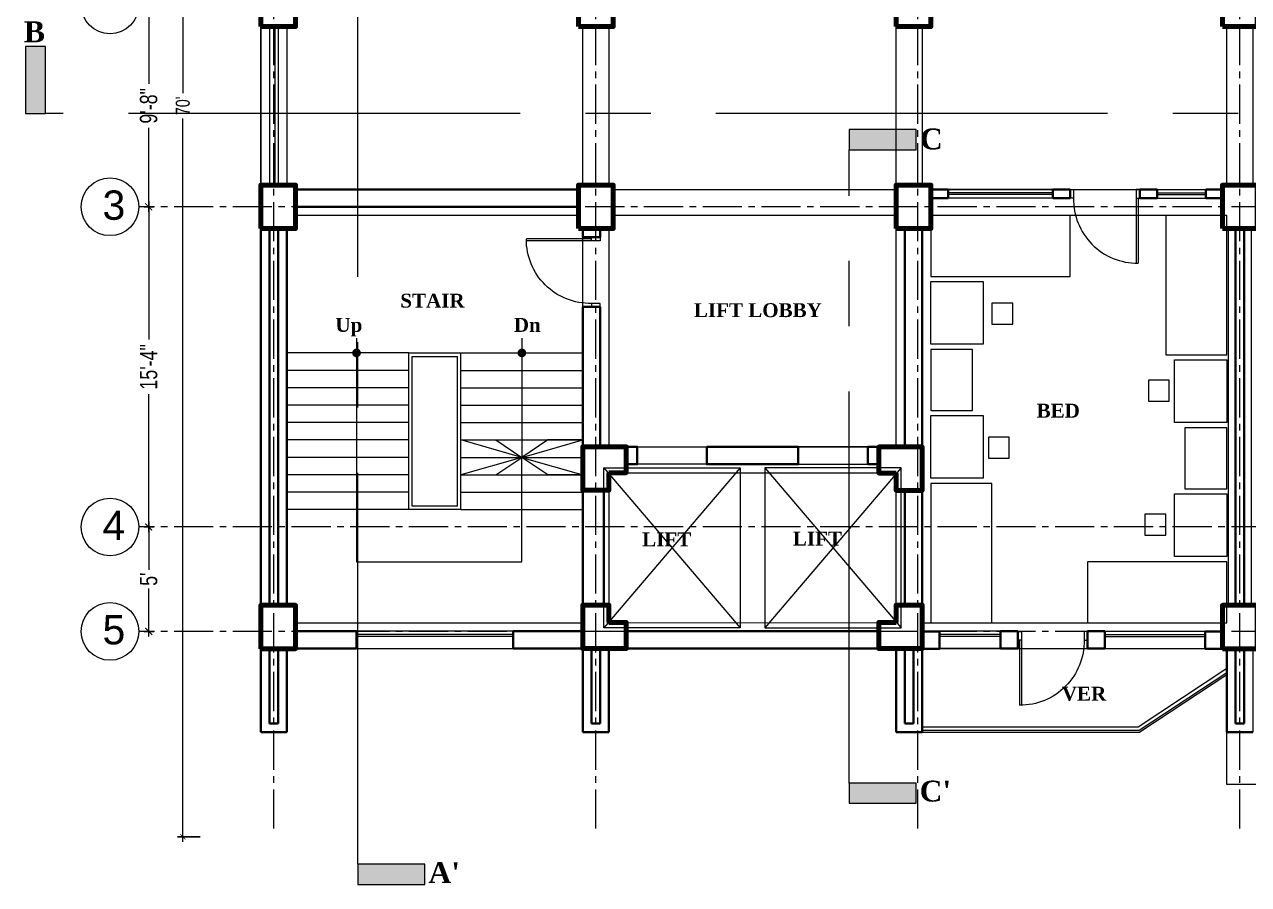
# Model space of a CAD drawing. Header units: feet. Extents: x 25261344 to 25389498, y 30010528 to 30074588.
# Drawn here: x 25378307 to 25379010, y 30072086 to 30072580 of the extents above; entities that cross this region are included whole.
import ezdxf

# ---------------------------------------------------------------- set-up
doc = ezdxf.new("R2010")
doc.units = ezdxf.units.FT
doc.header["$LTSCALE"] = 30
doc.header["$MEASUREMENT"] = 0
doc.header["$PDMODE"] = 32
doc.header["$PDSIZE"] = 15
doc.linetypes.add('CENTER2', pattern=[1.125, 0.75, -0.125, 0.125, -0.125])
doc.linetypes.add('DASHED', pattern=[0.75, 0.5, -0.25])
doc.layers.get('0').update_dxf_attribs({"lineweight": 5})
for name, color, linetype, lineweight in [('Column', 1, 'Continuous', 80), ('Dim-1', 7, 'Continuous', 9), ('Door', 32, 'Continuous', 5), ('Furnitures', 251, 'Continuous', 9), ('GRADE BEAM', 2, 'Continuous', 20), ('grid text', 252, 'CENTER2', 9), ('LINE', 193, 'Continuous', 9), ('line 2', 7, 'Continuous', 13), ('rail', 224, 'Continuous', 9), ('STAIR', 243, 'Continuous', 13), ('TEXT', 7, 'Continuous', 18), ('WALL', 7, 'Continuous', 35), ('WIN', 142, 'Continuous', 20)]:
    doc.layers.add(name, color=color, linetype=linetype, lineweight=lineweight)
doc.styles.add('RomanS', font='swissl.ttf')
doc.styles.get("Standard").update_dxf_attribs({"font": 'timesbd.ttf'})
doc.styles.add('SWIS_LT', font='swisscl.ttf')
doc.dimstyles.new('dim-02', dxfattribs={"dimtxt": 8, "dimasz": 3, "dimexe": 3, "dimexo": 3, "dimgap": 2, "dimtad": 0, "dimdec": 0, "dimzin": 0, "dimdsep": 46, "dimlunit": 4, "dimtxsty": 'SWIS_LT', "dimblk": 'ARCHTICK', "dimcen": 2, "dimdle": 3, "dimclrd": 256, "dimclre": 256, "dimclrt": 256, "dimadec": 0, "dimazin": 0, "dimtfac": 1, "dimtdec": 0, "dimtix": 1, "dimtmove": 0, "dimatfit": 3, "dimfxl": 0, "dimfrac": 2, "dimtolj": 1, "dimtzin": 1, "dimlwd": -1, "dimarcsym": 0})

# ---------------------------------------------------------------- blocks, each defined once
blk = doc.blocks.new('FG')
at = {"layer": 'Door'}
for p, q in [((-2, -5), (-2, -42.39)), ((-1, -5), (-1, -42.39))]:
    blk.add_line(p, q, dxfattribs=at)
for points in [[(-40, 0), (-38, 0), (-38, -5), (-40, -5)], [(0, 0), (-2, 0), (-2, -5), (0, -5)]]:
    blk.add_lwpolyline(points, dxfattribs=at)
blk.add_arc((-1.44, -5.83), 36.57, 178.70538, 270.69047, dxfattribs=at)
blk = doc.blocks.new('_ArchTick')
at = {"color": 0, "linetype": 'ByBlock', "const_width": 0.15}
blk.add_lwpolyline([(-0.5, -0.5), (0.5, 0.5)], dxfattribs=at)
blk = doc.blocks.new('*D123')
at = {"lineweight": -2}
for p, q in [((25359532.41, 30072591.7), (25359538.03, 30072591.7)), ((25359532.41, 30072475.7), (25359538.03, 30072475.7))]:
    blk.add_line(p, q, dxfattribs=at)
for p, q in [((25359535.03, 30072594.7), (25359535.03, 30072546.38)), ((25359535.03, 30072472.7), (25359535.03, 30072521.01))]:
    blk.add_line(p, q)
at = {"layer": 'Defpoints', "color": 0}
for p in [(25359529.41, 30072591.7), (25359529.41, 30072475.7), (25359535.03, 30072475.7)]:
    blk.add_point(p, dxfattribs=at)
at = {"xscale": 4, "yscale": 4, "zscale": 4}
for p, rotation in [((25359535.03, 30072591.7), 90), ((25359535.03, 30072475.7), 270)]:
    blk.add_blockref('_ArchTick', p, dxfattribs=dict(at, rotation=rotation))
at = {"insert": (25359535.03, 30072533.7), "char_height": 10, "attachment_point": 5, "rotation": 90, "style": 'SWIS_LT'}
blk.add_mtext('\\A1;9\'-8"', dxfattribs=at)
blk = doc.blocks.new('*D124')
for p, q in [((25359535.03, 30072478.7), (25359535.03, 30072399.38)), ((25359535.03, 30072288.7), (25359535.03, 30072368.02))]:
    blk.add_line(p, q)
at = {"lineweight": -2}
for p, q in [((25359532.41, 30072475.7), (25359538.03, 30072475.7)), ((25359532.41, 30072291.7), (25359538.03, 30072291.7))]:
    blk.add_line(p, q, dxfattribs=at)
at = {"layer": 'Defpoints', "color": 0}
for p in [(25359529.41, 30072475.7), (25359529.41, 30072291.7), (25359535.03, 30072291.7)]:
    blk.add_point(p, dxfattribs=at)
at = {"xscale": 4, "yscale": 4, "zscale": 4}
for p, rotation in [((25359535.03, 30072475.7), 90), ((25359535.03, 30072291.7), 270)]:
    blk.add_blockref('_ArchTick', p, dxfattribs=dict(at, rotation=rotation))
at = {"insert": (25359535.03, 30072383.7), "char_height": 10, "attachment_point": 5, "rotation": 90, "style": 'SWIS_LT'}
blk.add_mtext('\\A1;15\'-4"', dxfattribs=at)
blk = doc.blocks.new('*D117')
for p, q in [((25359535.03, 30072294.7), (25359535.03, 30072267.1)), ((25359535.03, 30072228.7), (25359535.03, 30072256.29))]:
    blk.add_line(p, q)
at = {"lineweight": -2}
for p, q in [((25359532.41, 30072291.7), (25359538.03, 30072291.7)), ((25359532.41, 30072231.7), (25359538.03, 30072231.7))]:
    blk.add_line(p, q, dxfattribs=at)
at = {"layer": 'Defpoints', "color": 0}
for p in [(25359529.41, 30072291.7), (25359529.41, 30072231.7), (25359535.03, 30072231.7)]:
    blk.add_point(p, dxfattribs=at)
at = {"xscale": 4, "yscale": 4, "zscale": 4}
for p, rotation in [((25359535.03, 30072291.7), 90), ((25359535.03, 30072231.7), 270)]:
    blk.add_blockref('_ArchTick', p, dxfattribs=dict(at, rotation=rotation))
at = {"insert": (25359535.03, 30072261.7), "char_height": 10, "attachment_point": 5, "rotation": 90, "style": 'SWIS_LT'}
blk.add_mtext("\\A1;5'", dxfattribs=at)
blk = doc.blocks.new('*D173')
at = {"layer": 'Defpoints', "color": 0}
for p in [(25378627.91, 30072953.7), (25378398.11, 30072113.7), (25379367.91, 30072113.7)]:
    blk.add_point(p, dxfattribs=at)
at = {"layer": 'Dim-1'}
for p, q in [((25378398.11, 30072956.7), (25378398.11, 30072540.9)), ((25378398.11, 30072110.7), (25378398.11, 30072526.5))]:
    blk.add_line(p, q, dxfattribs=at)
at = {"layer": 'Dim-1', "lineweight": -2}
for p, q in [((25378408.11, 30072953.7), (25378395.11, 30072953.7)), ((25378408.11, 30072113.7), (25378395.11, 30072113.7))]:
    blk.add_line(p, q, dxfattribs=at)
at = {"layer": 'Dim-1', "xscale": 3, "yscale": 3, "zscale": 3}
for p, rotation in [((25378398.11, 30072953.7), 90), ((25378398.11, 30072113.7), 270)]:
    blk.add_blockref('_ArchTick', p, dxfattribs=dict(at, rotation=rotation))
at = {"layer": 'Dim-1', "insert": (25378398.11, 30072533.7), "char_height": 8, "attachment_point": 5, "rotation": 90, "style": 'SWIS_LT'}
blk.add_mtext("\\A1;70'", dxfattribs=at)
blk = doc.blocks.new('T B')
at = {"layer": 'GRADE BEAM'}
for points in [[(25352253.54, 30069132.07), (25352268.54, 30069132.07), (25352268.54, 30069041.07), (25352253.54, 30069041.07)], [(25352438.54, 30069132.07), (25352453.54, 30069132.07), (25352453.54, 30069041.07), (25352438.54, 30069041.07)], [(25352618.54, 30069132.07), (25352633.54, 30069132.07), (25352633.54, 30069041.07), (25352618.54, 30069041.07)], [(25352808.54, 30069132.07), (25352823.54, 30069132.07), (25352823.54, 30069041.07), (25352808.54, 30069041.07)], [(25352436.04, 30069038.57), (25352436.04, 30069023.57), (25352273.54, 30069023.57), (25352273.54, 30069038.57)], [(25352618.54, 30069038.57), (25352618.54, 30069023.57), (25352456.04, 30069023.57), (25352456.04, 30069038.57)], [(25352806.04, 30069038.57), (25352806.04, 30069023.57), (25352638.54, 30069023.57), (25352638.54, 30069038.57)], [(25352253.54, 30069016.07), (25352268.54, 30069016.07), (25352268.54, 30068799.57), (25352253.54, 30068799.57)], [(25352438.54, 30069016.07), (25352453.54, 30069016.07), (25352453.54, 30068890.57), (25352438.54, 30068890.57)], [(25352618.54, 30069016.07), (25352633.54, 30069016.07), (25352633.54, 30068890.57), (25352618.54, 30068890.57)], [(25352809.54, 30069016.07), (25352822.54, 30069016.07), (25352822.54, 30068799.57), (25352809.54, 30068799.57)], [(25352608.54, 30068890.57), (25352608.54, 30068875.57), (25352463.54, 30068875.57), (25352463.54, 30068890.57)], [(25352438.54, 30068865.57), (25352453.54, 30068865.57), (25352453.54, 30068799.57), (25352438.54, 30068799.57)], [(25352618.54, 30068865.57), (25352633.54, 30068865.57), (25352633.54, 30068799.57), (25352618.54, 30068799.57)], [(25352438.54, 30068789.57), (25352438.54, 30068774.57), (25352273.54, 30068774.57), (25352273.54, 30068789.57)], [(25352608.54, 30068789.69), (25352608.54, 30068774.69), (25352463.54, 30068774.57), (25352463.54, 30068789.57)], [(25352806.04, 30068789.57), (25352806.04, 30068774.57), (25352633.54, 30068774.57), (25352633.54, 30068789.57)], [(25352253.54, 30068774.57), (25352268.54, 30068774.57), (25352268.54, 30068726.57), (25352253.54, 30068726.57)], [(25352438.54, 30068774.57), (25352453.54, 30068774.57), (25352453.54, 30068726.57), (25352438.54, 30068726.57)], [(25352618.54, 30068774.57), (25352633.54, 30068774.57), (25352633.54, 30068726.57), (25352618.54, 30068726.57)], [(25352808.54, 30068774.57), (25352823.54, 30068774.57), (25352823.54, 30068726.57), (25352808.54, 30068726.57)]]:
    blk.add_lwpolyline(points, close=True, dxfattribs=at)
blk = doc.blocks.new('COL2')
at = {"layer": 'Column'}
for points in [[(-20, -266.5), (0, -266.5), (0, -241.5), (-20, -241.5)], [(162.5, -266.5), (182.5, -266.5), (182.5, -241.5), (162.5, -241.5)], [(345, -266.5), (365, -266.5), (365, -241.5), (345, -241.5)], [(532.5, -266.5), (552.5, -266.5), (552.5, -241.5), (532.5, -241.5)], [(-20, -382.5), (0, -382.5), (0, -357.5), (-20, -357.5)], [(162.5, -382.5), (182.5, -382.5), (182.5, -357.5), (162.5, -357.5)], [(345, -382.5), (365, -382.5), (365, -357.5), (345, -357.5)], [(532.5, -382.5), (552.5, -382.5), (552.5, -357.5), (532.5, -357.5)], [(-20, -624), (0, -624), (0, -599), (-20, -599)], [(532.5, -624), (552.5, -624), (552.5, -599), (532.5, -599)]]:
    blk.add_lwpolyline(points, close=True, dxfattribs=at)
for points in [[(180, -522.88), (180, -532.88), (165, -532.88), (165, -507.88), (190, -507.88), (190, -522.88), (180, -522.88)], [(345, -523), (335, -523), (335, -508), (360, -508), (360, -533), (345, -533), (345, -523)], [(180, -608.88), (190, -608.88), (190, -623.88), (165, -623.88), (165, -598.88), (180, -598.88), (180, -608.88)], [(345, -608.88), (345, -598.88), (360, -598.88), (360, -623.88), (335, -623.88), (335, -608.88), (345, -608.88)]]:
    blk.add_lwpolyline(points, dxfattribs=at)
at = {"layer": 'GRADE BEAM'}
blk.add_blockref('T B', (-25352273.54, -30069398.57), dxfattribs=at)
blk = doc.blocks.new('DGFGSDFG')
at = {"layer": 'grid text'}
for p, q in [((25359606.96, 30072118.41), (25359606.96, 30072999.78)), ((25359791.96, 30072118.41), (25359791.96, 30072999.78)), ((25359976.96, 30072118.41), (25359976.96, 30072999.78)), ((25360161.96, 30072118.41), (25360161.96, 30072999.78)), ((25361090.85, 30072475.7), (25359529.41, 30072475.7)), ((25361090.85, 30072291.7), (25359529.41, 30072291.7)), ((25361090.85, 30072231.7), (25359529.41, 30072231.7))]:
    blk.add_line(p, q, dxfattribs=at)
at = {"layer": 'grid text', "linetype": 'Continuous'}
for centre in [(25359512.81, 30072591.7), (25359512.81, 30072475.7), (25359512.81, 30072291.7), (25359512.81, 30072231.7)]:
    blk.add_circle(centre, 16.59, dxfattribs=at)
at = {"layer": 'grid text', "char_height": 16.842, "attachment_point": 1, "style": 'RomanS'}
for s, insert in [('{\\C256;3}', (25359508.51, 30072485.06)), ('{\\C256;4}', (25359508.51, 30072301.06)), ('{\\C256;5}', (25359508.51, 30072241.06))]:
    blk.add_mtext_dynamic_manual_height_columns(s, width=25.401, gutter_width=84.21, heights=[32.6], dxfattribs=dict(at, insert=insert))
for base, p1, p2, picture, middle in [((25359535.03, 30072475.7), (25359529.41, 30072591.7), (25359529.41, 30072475.7), '*D123', (25359535.03, 30072533.7)), ((25359535.03, 30072291.7), (25359529.41, 30072475.7), (25359529.41, 30072291.7), '*D124', (25359535.03, 30072383.7)), ((25359535.03, 30072231.7), (25359529.41, 30072291.7), (25359529.41, 30072231.7), '*D117', (25359535.03, 30072261.7))]:
    dim = blk.add_linear_dim(base=base, p1=p1, p2=p2, angle=90, dimstyle='dim-02', override={"dimtxt": 10, "dimtmove": 1, "dimfxl": 10})
    dim.commit()
    dim.dimension.update_dxf_attribs({"geometry": picture, "text_midpoint": middle})

msp = doc.modelspace()

# ---------------------------------------------------------------- hatches: boundary and pattern name
at = {"linetype": 'CENTER2', "ltscale": 10}
h = msp.add_hatch(color=256, dxfattribs=at)
h.paths.add_polyline_path([(25378319.29, 30072563.22), (25378319.29, 30072529.2), (25378307.65, 30072529.2), (25378307.65, 30072563.22)])
h.paths.add_polyline_path([(25378319.29, 30072567.75), (25378319.29, 30072563.22), (25378307.65, 30072563.22), (25378307.65, 30072567.75)])
h = msp.add_hatch(color=256, dxfattribs=at)
h.paths.add_polyline_path([(25378814.9, 30072508.45), (25378780.89, 30072508.45), (25378780.89, 30072520.1), (25378814.9, 30072520.1)])
h.paths.add_polyline_path([(25378819.44, 30072508.45), (25378814.9, 30072508.45), (25378814.9, 30072520.1), (25378819.44, 30072520.1)])
for points in [[(25378819.44, 30072132.91), (25378780.89, 30072132.91), (25378780.89, 30072144.56), (25378819.44, 30072144.56)], [(25378537.23, 30072086.24), (25378498.68, 30072086.24), (25378498.68, 30072097.89), (25378537.23, 30072097.89)]]:
    msp.add_hatch(color=256, dxfattribs=at).paths.add_polyline_path(points)

# ---------------------------------------------------------------- linework, layer by layer
for p, q in [((25378498.68, 30072097.89), (25378498.68, 30073036.17)), ((25379941.94, 30072529.2), (25378319.29, 30072529.2)), ((25378780.89, 30072144.56), (25378780.89, 30072508.45))]:
    msp.add_line(p, q, dxfattribs=at)
for points in [[(25378319.29, 30072529.2), (25378319.29, 30072567.75), (25378307.65, 30072567.75), (25378307.65, 30072529.2)], [(25378780.89, 30072508.45), (25378819.44, 30072508.45), (25378819.44, 30072520.1), (25378780.89, 30072520.1)], [(25378780.89, 30072132.91), (25378819.44, 30072132.91), (25378819.44, 30072144.56), (25378780.89, 30072144.56)], [(25378498.68, 30072086.24), (25378537.23, 30072086.24), (25378537.23, 30072097.89), (25378498.68, 30072097.89)]]:
    msp.add_lwpolyline(points, close=True, dxfattribs=at)
at = {"layer": 'Furnitures'}
for points in [[(25378907.91, 30072470.7), (25378827.91, 30072470.7), (25378827.91, 30072435.7), (25378907.91, 30072435.7)], [(25378997.91, 30072390.7), (25378997.91, 30072470.7), (25378962.91, 30072470.7), (25378962.91, 30072390.7)], [(25378827.91, 30072432.7), (25378857.91, 30072432.7), (25378857.91, 30072396.7), (25378827.91, 30072396.7)], [(25378874.92, 30072420.31), (25378862.92, 30072420.31), (25378862.92, 30072408.31), (25378874.92, 30072408.31)], [(25378827.91, 30072358.7), (25378851.91, 30072358.7), (25378851.91, 30072393.7), (25378827.91, 30072393.7)], [(25378827.91, 30072358.7), (25378851.91, 30072358.7), (25378851.91, 30072393.7), (25378827.91, 30072393.7)], [(25378997.91, 30072351.7), (25378967.91, 30072351.7), (25378967.91, 30072387.7), (25378997.91, 30072387.7)], [(25378952.89, 30072364.08), (25378964.89, 30072364.08), (25378964.89, 30072376.08), (25378952.89, 30072376.08)], [(25378827.91, 30072355.7), (25378857.91, 30072355.7), (25378857.91, 30072319.7), (25378827.91, 30072319.7)], [(25378872.93, 30072343.31), (25378860.93, 30072343.31), (25378860.93, 30072331.31), (25378872.93, 30072331.31)], [(25378997.91, 30072348.7), (25378973.91, 30072348.7), (25378973.91, 30072313.7), (25378997.91, 30072313.7)], [(25378827.91, 30072316.7), (25378827.91, 30072236.7), (25378862.91, 30072236.7), (25378862.91, 30072316.7)], [(25378997.91, 30072274.7), (25378967.91, 30072274.7), (25378967.91, 30072310.7), (25378997.91, 30072310.7)], [(25378950.9, 30072287.08), (25378962.9, 30072287.08), (25378962.9, 30072299.08), (25378950.9, 30072299.08)], [(25378917.91, 30072236.7), (25378997.91, 30072236.7), (25378997.91, 30072271.7), (25378917.91, 30072271.7)]]:
    msp.add_lwpolyline(points, close=True, dxfattribs=at)
at = {"layer": 'LINE', "color": 0, "ltscale": 10}
for points in [[(25378497.91, 30072400.16), (25378497.91, 30072271.7), (25378497.91, 30072271.7), (25378592.91, 30072271.7), (25378592.91, 30072331.7), (25378557.91, 30072321.7), (25378577.91, 30072321.7), (25378592.91, 30072331.7), (25378627.91, 30072321.7), (25378607.91, 30072321.7), (25378592.91, 30072331.7)], [(25378592.91, 30072400.16), (25378592.91, 30072331.7), (25378557.91, 30072341.7), (25378577.91, 30072341.7), (25378592.91, 30072331.7), (25378627.91, 30072341.7), (25378607.91, 30072341.7), (25378592.91, 30072331.7)]]:
    msp.add_lwpolyline(points, dxfattribs=at)
at = {"layer": 'LINE', "color": 0, "ltscale": 10, "const_width": 2.5}
for points in [[(25378497.91, 30072392.95, -1), (25378497.91, 30072390.45, -1)], [(25378592.91, 30072392.95, -1), (25378592.91, 30072390.45, -1)]]:
    msp.add_lwpolyline(points, format="xyb", close=True, dxfattribs=at)
at = {"layer": 'line 2'}
for p, q in [((25378442.91, 30072579.2), (25378442.91, 30072488.2)), ((25378442.91, 30072579.2), (25378442.91, 30072488.2)), ((25378452.91, 30072579.2), (25378452.91, 30072488.2)), ((25378452.91, 30072579.2), (25378452.91, 30072488.2)), ((25378659.16, 30072337.7), (25378699.16, 30072337.7)), ((25378791.66, 30072337.7), (25378751.66, 30072337.7)), ((25378718.41, 30072325.7), (25378639.91, 30072233.7)), ((25378639.91, 30072325.7), (25378718.41, 30072233.7)), ((25378699.16, 30072327.7), (25378659.16, 30072327.7)), ((25378732.41, 30072325.7), (25378810.91, 30072233.7)), ((25378810.91, 30072325.7), (25378732.41, 30072233.7)), ((25378751.66, 30072327.7), (25378791.66, 30072327.7)), ((25378997.91, 30072206.7), (25378947.91, 30072173.7)), ((25378822.91, 30072173.7), (25378947.91, 30072173.7))]:
    msp.add_line(p, q, dxfattribs=at)
for points in [[(25378639.91, 30072325.7), (25378718.41, 30072325.7), (25378718.41, 30072233.7), (25378639.91, 30072233.7)], [(25378810.91, 30072325.7), (25378732.41, 30072325.7), (25378732.41, 30072233.7), (25378810.91, 30072233.7)]]:
    msp.add_lwpolyline(points, close=True, dxfattribs=at)
at = {"layer": 'line 2', "linetype": 'DASHED', "ltscale": 20}
msp.add_lwpolyline([(25379197.91, 30072173.7), (25379197.91, 30072143.7), (25378997.91, 30072143.7), (25378997.91, 30072173.7)], dxfattribs=at)
at = {"layer": 'rail'}
for p, q in [((25378447.91, 30072579.2), (25378447.91, 30072488.2)), ((25378447.91, 30072579.2), (25378447.91, 30072488.2)), ((25378447.91, 30072579.2), (25378447.91, 30072488.2)), ((25378450.91, 30072579.2), (25378450.91, 30072488.2)), ((25378450.91, 30072579.2), (25378450.91, 30072488.2)), ((25378450.91, 30072579.2), (25378450.91, 30072488.2)), ((25378527.91, 30072301.7), (25378527.91, 30072391.7)), ((25378527.91, 30072391.7), (25378557.91, 30072391.7)), ((25378557.91, 30072301.7), (25378557.91, 30072391.7)), ((25378529.91, 30072303.7), (25378529.91, 30072389.7)), ((25378529.91, 30072389.7), (25378555.91, 30072389.7)), ((25378555.91, 30072303.7), (25378555.91, 30072389.7)), ((25378557.91, 30072301.7), (25378527.91, 30072301.7)), ((25378555.91, 30072303.7), (25378529.91, 30072303.7)), ((25378997.91, 30072210.29), (25378947.01, 30072176.7)), ((25378997.91, 30072207.9), (25378947.61, 30072174.7)), ((25378947.01, 30072176.7), (25378822.91, 30072176.7)), ((25378947.61, 30072174.7), (25378822.91, 30072174.7))]:
    msp.add_line(p, q, dxfattribs=at)
at = {"layer": 'STAIR'}
for p, q in [((25378527.91, 30072391.7), (25378457.91, 30072391.7)), ((25378557.91, 30072391.7), (25378627.91, 30072391.7)), ((25378527.91, 30072381.7), (25378457.91, 30072381.7)), ((25378557.91, 30072381.7), (25378627.91, 30072381.7)), ((25378527.91, 30072371.7), (25378457.91, 30072371.7)), ((25378557.91, 30072371.7), (25378627.91, 30072371.7)), ((25378527.91, 30072361.7), (25378457.91, 30072361.7)), ((25378557.91, 30072361.7), (25378627.91, 30072361.7)), ((25378527.91, 30072351.7), (25378457.91, 30072351.7)), ((25378557.91, 30072351.7), (25378627.91, 30072351.7)), ((25378527.91, 30072341.7), (25378457.91, 30072341.7)), ((25378557.91, 30072341.7), (25378627.91, 30072341.7)), ((25378527.91, 30072331.7), (25378457.91, 30072331.7)), ((25378557.91, 30072331.7), (25378627.91, 30072331.7)), ((25378527.91, 30072321.7), (25378457.91, 30072321.7)), ((25378557.91, 30072321.7), (25378627.91, 30072321.7)), ((25378527.91, 30072311.7), (25378457.91, 30072311.7)), ((25378557.91, 30072311.7), (25378627.91, 30072311.7)), ((25378527.91, 30072301.7), (25378457.91, 30072301.7)), ((25378557.91, 30072301.7), (25378627.91, 30072301.7))]:
    msp.add_line(p, q, dxfattribs=at)
at = {"layer": 'WALL', "ltscale": 10}
for p, q in [((25378462.91, 30072485.7), (25378625.41, 30072485.7)), ((25378837.91, 30072485.7), (25378827.91, 30072485.7)), ((25378837.91, 30072485.7), (25378837.91, 30072480.7)), ((25378897.91, 30072485.7), (25378897.91, 30072480.7)), ((25378907.91, 30072485.7), (25378897.91, 30072485.7)), ((25378907.91, 30072485.7), (25378907.91, 30072480.7)), ((25378957.91, 30072485.7), (25378947.91, 30072485.7)), ((25378985.91, 30072485.7), (25378995.41, 30072485.7)), ((25378837.91, 30072480.7), (25378827.91, 30072480.7)), ((25378897.91, 30072480.7), (25378907.91, 30072480.7)), ((25378957.91, 30072480.7), (25378947.91, 30072480.7)), ((25378985.91, 30072480.7), (25378995.41, 30072480.7)), ((25378462.91, 30072475.7), (25378625.41, 30072475.7)), ((25378442.91, 30072463.2), (25378442.91, 30072246.7)), ((25378447.91, 30072463.2), (25378447.91, 30072246.7)), ((25378452.91, 30072463.2), (25378452.91, 30072246.7)), ((25378457.91, 30072463.2), (25378457.91, 30072246.7)), ((25378812.91, 30072463.2), (25378812.91, 30072337.7)), ((25378822.91, 30072463.2), (25378822.91, 30072337.7)), ((25379002.91, 30072463.2), (25379002.91, 30072246.7)), ((25379007.91, 30072463.2), (25379007.91, 30072246.7)), ((25378627.91, 30072418.2), (25378627.91, 30072337.7)), ((25378627.91, 30072418.2), (25378637.91, 30072418.2)), ((25378637.91, 30072418.2), (25378637.91, 30072337.7)), ((25378462.91, 30072231.82), (25378497.91, 30072231.82)), ((25378497.91, 30072231.82), (25378497.91, 30072221.82)), ((25378587.91, 30072231.82), (25378627.91, 30072231.82)), ((25378867.91, 30072231.82), (25378877.91, 30072231.82)), ((25378917.91, 30072231.82), (25378917.91, 30072221.82)), ((25378917.91, 30072231.82), (25378927.91, 30072231.82)), ((25378927.91, 30072231.82), (25378927.91, 30072221.82)), ((25378442.91, 30072221.7), (25378442.91, 30072173.7)), ((25378447.91, 30072221.7), (25378447.91, 30072178.7)), ((25378452.91, 30072221.7), (25378452.91, 30072178.7)), ((25378457.91, 30072221.7), (25378457.91, 30072173.7)), ((25378497.91, 30072221.82), (25378462.91, 30072221.82)), ((25378587.91, 30072221.82), (25378627.91, 30072221.82)), ((25378627.91, 30072221.7), (25378627.91, 30072173.7)), ((25378632.91, 30072221.7), (25378632.91, 30072178.7)), ((25378637.91, 30072221.7), (25378637.91, 30072178.7)), ((25378642.91, 30072221.7), (25378642.91, 30072173.7)), ((25378807.91, 30072221.7), (25378807.91, 30072173.7)), ((25378812.91, 30072221.7), (25378812.91, 30072178.7)), ((25378817.91, 30072221.7), (25378817.91, 30072178.7)), ((25378822.91, 30072221.7), (25378822.91, 30072173.7)), ((25378867.91, 30072221.82), (25378877.91, 30072221.82)), ((25378927.91, 30072221.82), (25378917.91, 30072221.82)), ((25378997.91, 30072221.7), (25378997.91, 30072173.7)), ((25379002.91, 30072221.7), (25379002.91, 30072178.7)), ((25379007.91, 30072221.7), (25379007.91, 30072178.7)), ((25378442.91, 30072173.7), (25378457.91, 30072173.7)), ((25378447.91, 30072178.7), (25378452.91, 30072178.7)), ((25378627.91, 30072173.7), (25378642.91, 30072173.7)), ((25378632.91, 30072178.7), (25378637.91, 30072178.7)), ((25378807.91, 30072173.7), (25378822.91, 30072173.7)), ((25378812.91, 30072178.7), (25378817.91, 30072178.7)), ((25378997.91, 30072173.7), (25379012.91, 30072173.7)), ((25379002.91, 30072178.7), (25379007.91, 30072178.7))]:
    msp.add_line(p, q, dxfattribs=at)
for points in [[(25378947.91, 30072485.7), (25378947.91, 30072480.7)], [(25378957.91, 30072485.7), (25378957.91, 30072480.7)], [(25378985.91, 30072485.7), (25378985.91, 30072480.7)], [(25378627.91, 30072463.2), (25378627.91, 30072458.2), (25378637.91, 30072458.2), (25378637.91, 30072463.2)], [(25378587.91, 30072231.82), (25378587.91, 30072221.82)], [(25378867.91, 30072231.82), (25378867.91, 30072221.82)], [(25378877.91, 30072231.82), (25378877.91, 30072221.82)]]:
    msp.add_lwpolyline(points, dxfattribs=at)
for points in [[(25378652.91, 30072337.82), (25378659.16, 30072337.82), (25378659.16, 30072327.7), (25378652.91, 30072327.7)], [(25378699.16, 30072337.7), (25378751.66, 30072337.7), (25378751.66, 30072327.7), (25378699.16, 30072327.7)], [(25378791.66, 30072327.7), (25378797.91, 30072327.7), (25378797.91, 30072337.7), (25378791.66, 30072337.7)], [(25378627.91, 30072312.82), (25378639.91, 30072312.82), (25378639.91, 30072246.82), (25378627.91, 30072246.82)], [(25378812.91, 30072246.82), (25378822.91, 30072246.82), (25378822.91, 30072312.7), (25378812.91, 30072312.7)], [(25378652.91, 30072221.82), (25378797.91, 30072221.82), (25378797.91, 30072231.82), (25378652.91, 30072231.82)], [(25378822.91, 30072231.7), (25378832.91, 30072231.7), (25378832.91, 30072221.7), (25378822.91, 30072221.7)], [(25378985.41, 30072231.7), (25378995.41, 30072231.7), (25378995.41, 30072221.7), (25378985.41, 30072221.7)]]:
    msp.add_lwpolyline(points, close=True, dxfattribs=at)
at = {"layer": 'WIN'}
for p, q in [((25378897.91, 30072485.7), (25378837.91, 30072485.7)), ((25378897.91, 30072483.7), (25378837.91, 30072483.7)), ((25378957.91, 30072485.7), (25378985.91, 30072485.7)), ((25378957.91, 30072483.7), (25378985.91, 30072483.7)), ((25378897.91, 30072482.7), (25378837.91, 30072482.7)), ((25378897.91, 30072480.7), (25378837.91, 30072480.7)), ((25378957.91, 30072482.7), (25378985.91, 30072482.7)), ((25378957.91, 30072480.7), (25378985.91, 30072480.7)), ((25378587.91, 30072231.82), (25378497.91, 30072231.82)), ((25378587.91, 30072229.82), (25378497.91, 30072229.82)), ((25378867.91, 30072231.82), (25378832.91, 30072231.82)), ((25378867.91, 30072229.82), (25378832.91, 30072229.82)), ((25378927.91, 30072231.82), (25378987.91, 30072231.82)), ((25378927.91, 30072229.82), (25378985.41, 30072229.82)), ((25378587.91, 30072228.82), (25378497.91, 30072228.82)), ((25378867.91, 30072228.82), (25378832.91, 30072228.82)), ((25378927.91, 30072228.82), (25378985.41, 30072228.82)), ((25378497.91, 30072221.82), (25378587.91, 30072221.82)), ((25378867.91, 30072221.82), (25378832.91, 30072221.82)), ((25378927.91, 30072221.82), (25378987.91, 30072221.82))]:
    msp.add_line(p, q, dxfattribs=at)

# ---------------------------------------------------------------- block references
msp.add_blockref('DGFGSDFG', (18843.45, 0))
at = {"layer": 'Dim-1'}
msp.add_blockref('COL2', (25378462.91, 30072845.7), dxfattribs=at)
at = {"layer": 'Door', "color": 2}
msp.add_blockref('FG', (25378947.91, 30072485.7), dxfattribs=at)
at = {"layer": 'Door', "color": 2, "xscale": -1, "rotation": 270}
msp.add_blockref('FG', (25378637.91, 30072458.2), dxfattribs=at)
at = {"layer": 'Door', "color": 2, "xscale": -1}
msp.add_blockref('FG', (25378877.91, 30072231.7), dxfattribs=at)

# ---------------------------------------------------------------- texts
at = {"linetype": 'CENTER2', "ltscale": 10, "char_height": 12, "attachment_point": 9}
for s, insert, width in [('B', (25378318.91, 30072570.2), 12.7148), ('C', (25378834.77, 30072508.49), 17.1805), ("C'", (25378839.58, 30072133.75), 28.5419), ("A'", (25378557.37, 30072087.08), 28.5419)]:
    msp.add_mtext(s, dxfattribs=dict(at, insert=insert, width=width))
at = {"layer": 'TEXT', "ltscale": 10, "char_height": 8, "attachment_point": 1}
for s, insert, width in [('STAIR', (25378523.07, 30072425.74), 174.7812), ('LIFT LOBBY', (25378691.73, 30072420.29), 179.7812), ('Up', (25378485.77, 30072411.83), 179.7812), ('Dn', (25378588.27, 30072411.83), 172.2812), ('BED', (25378888.67, 30072362.53), 179.7812), ('LIFT', (25378662, 30072288.57), 179.7812), ('LIFT', (25378748.6, 30072289), 179.7812), ('VER', (25378903.15, 30072199.9), 179.7812)]:
    msp.add_mtext(s, dxfattribs=dict(at, insert=insert, width=width))

# ---------------------------------------------------------------- dimensions: what is measured, and where the dimension line sits
at = {"layer": 'Dim-1'}
dim = msp.add_linear_dim(base=(25378398.11, 30072113.7), p1=(25378627.91, 30072953.7), p2=(25379367.91, 30072113.7), angle=90, dimstyle='dim-02', override={"dimtxt": 8, "dimfxl": 10}, dxfattribs=at)
dim.commit()
dim.dimension.update_dxf_attribs({"geometry": '*D173', "text_midpoint": (25378398.11, 30072533.7)})

doc.saveas('drawing.dxf')
